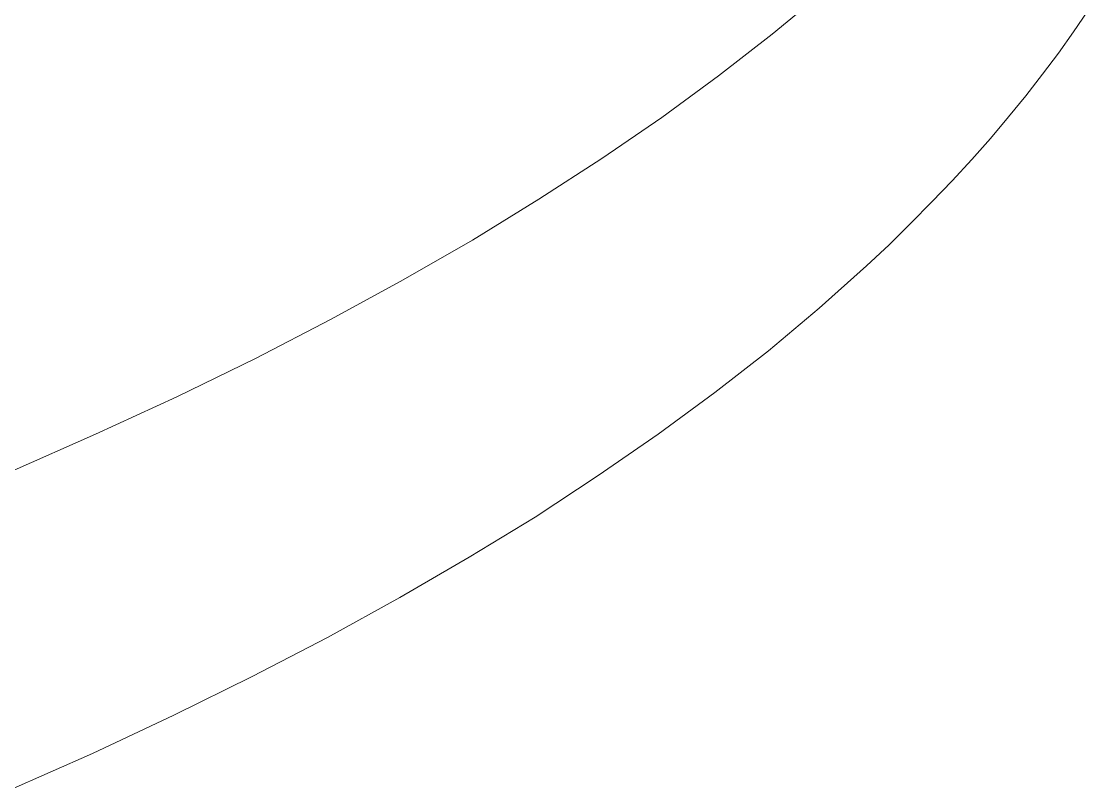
# Model space of a CAD drawing. Header units: inches. Extents: x 34 to 350, y 156 to 377.
# Drawn here: x 155.409 to 157.021, y 201.055 to 202.218 of the extents above; entities that cross this region are included whole.
import ezdxf

# ---------------------------------------------------------------- set-up
doc = ezdxf.new("R2010")
doc.units = ezdxf.units.IN
doc.header["$MEASUREMENT"] = 0
doc.layers.add('DIMS', color=7, linetype='Continuous')

# ---------------------------------------------------------------- blocks, each defined once
blk = doc.blocks.new('block 1735')
at = {"layer": 'DIMS', "color": 7, "lineweight": 18, "true_color": 0xffffff}
blk.add_lwpolyline([(155.3886, 201.0554), (155.5163, 201.1118)], dxfattribs=at)
blk = doc.blocks.new('block 1736')
at = {"layer": 'DIMS', "color": 7, "lineweight": 18, "true_color": 0xffffff}
blk.add_lwpolyline([(155.5163, 201.1118), (155.6394, 201.1693)], dxfattribs=at)
blk = doc.blocks.new('block 1737')
at = {"layer": 'DIMS', "color": 7, "lineweight": 18, "true_color": 0xffffff}
blk.add_lwpolyline([(155.6394, 201.1693), (155.7579, 201.228)], dxfattribs=at)
blk = doc.blocks.new('block 1738')
at = {"layer": 'DIMS', "color": 7, "lineweight": 18, "true_color": 0xffffff}
blk.add_lwpolyline([(155.7579, 201.228), (155.872, 201.2871)], dxfattribs=at)
blk = doc.blocks.new('block 1739')
at = {"layer": 'DIMS', "color": 7, "lineweight": 18, "true_color": 0xffffff}
blk.add_lwpolyline([(155.872, 201.2871), (155.9812, 201.3476)], dxfattribs=at)
blk = doc.blocks.new('block 1740')
at = {"layer": 'DIMS', "color": 7, "lineweight": 18, "true_color": 0xffffff}
blk.add_lwpolyline([(155.9812, 201.3476), (156.0859, 201.4082)], dxfattribs=at)
blk = doc.blocks.new('block 1741')
at = {"layer": 'DIMS', "color": 7, "lineweight": 18, "true_color": 0xffffff}
blk.add_lwpolyline([(156.0859, 201.4082), (156.1858, 201.469)], dxfattribs=at)
blk = doc.blocks.new('block 1742')
at = {"layer": 'DIMS', "color": 7, "lineweight": 18, "true_color": 0xffffff}
blk.add_lwpolyline([(156.1858, 201.469), (156.2811, 201.5317)], dxfattribs=at)
blk = doc.blocks.new('block 1743')
at = {"layer": 'DIMS', "color": 7, "lineweight": 18, "true_color": 0xffffff}
blk.add_lwpolyline([(156.2811, 201.5317), (156.3717, 201.5941)], dxfattribs=at)
blk = doc.blocks.new('block 1744')
at = {"layer": 'DIMS', "color": 7, "lineweight": 18, "true_color": 0xffffff}
blk.add_lwpolyline([(156.3717, 201.5941), (156.4573, 201.6571)], dxfattribs=at)
blk = doc.blocks.new('block 1745')
at = {"layer": 'DIMS', "color": 7, "lineweight": 18, "true_color": 0xffffff}
blk.add_lwpolyline([(156.4573, 201.6571), (156.5386, 201.7203)], dxfattribs=at)
blk = doc.blocks.new('block 1746')
at = {"layer": 'DIMS', "color": 7, "lineweight": 18, "true_color": 0xffffff}
blk.add_lwpolyline([(156.5386, 201.7203), (156.6149, 201.7846)], dxfattribs=at)
blk = doc.blocks.new('block 1747')
at = {"layer": 'DIMS', "color": 7, "lineweight": 18, "true_color": 0xffffff}
blk.add_lwpolyline([(156.6149, 201.7846), (156.6864, 201.8485)], dxfattribs=at)
blk = doc.blocks.new('block 1748')
at = {"layer": 'DIMS', "color": 7, "lineweight": 18, "true_color": 0xffffff}
blk.add_lwpolyline([(156.6864, 201.8485), (156.7207, 201.8805)], dxfattribs=at)
blk = doc.blocks.new('block 1749')
at = {"layer": 'DIMS', "color": 7, "lineweight": 18, "true_color": 0xffffff}
blk.add_lwpolyline([(156.7207, 201.8805), (156.7536, 201.9133)], dxfattribs=at)
blk = doc.blocks.new('block 1750')
at = {"layer": 'DIMS', "color": 7, "lineweight": 18, "true_color": 0xffffff}
blk.add_lwpolyline([(156.7536, 201.9133), (156.7854, 201.9453)], dxfattribs=at)
blk = doc.blocks.new('block 1751')
at = {"layer": 'DIMS', "color": 7, "lineweight": 18, "true_color": 0xffffff}
blk.add_lwpolyline([(156.7854, 201.9453), (156.8161, 201.9773)], dxfattribs=at)
blk = doc.blocks.new('block 1752')
at = {"layer": 'DIMS', "color": 7, "lineweight": 18, "true_color": 0xffffff}
blk.add_lwpolyline([(156.8161, 201.9773), (156.8456, 202.0092)], dxfattribs=at)
blk = doc.blocks.new('block 1753')
at = {"layer": 'DIMS', "color": 7, "lineweight": 18, "true_color": 0xffffff}
blk.add_lwpolyline([(156.8456, 202.0092), (156.8741, 202.0412)], dxfattribs=at)
blk = doc.blocks.new('block 1754')
at = {"layer": 'DIMS', "color": 7, "lineweight": 18, "true_color": 0xffffff}
blk.add_lwpolyline([(156.8741, 202.0412), (156.9012, 202.074)], dxfattribs=at)
blk = doc.blocks.new('block 1755')
at = {"layer": 'DIMS', "color": 7, "lineweight": 18, "true_color": 0xffffff}
blk.add_lwpolyline([(156.9012, 202.074), (156.9274, 202.1058)], dxfattribs=at)
blk = doc.blocks.new('block 1756')
at = {"layer": 'DIMS', "color": 7, "lineweight": 18, "true_color": 0xffffff}
blk.add_lwpolyline([(156.9274, 202.1058), (156.9525, 202.1382)], dxfattribs=at)
blk = doc.blocks.new('block 1757')
at = {"layer": 'DIMS', "color": 7, "lineweight": 18, "true_color": 0xffffff}
blk.add_lwpolyline([(156.9525, 202.1382), (156.9766, 202.1703)], dxfattribs=at)
blk = doc.blocks.new('block 1758')
at = {"layer": 'DIMS', "color": 7, "lineweight": 18, "true_color": 0xffffff}
blk.add_lwpolyline([(156.9766, 202.1703), (156.9994, 202.2023)], dxfattribs=at)
blk = doc.blocks.new('block 1759')
at = {"layer": 'DIMS', "color": 7, "lineweight": 18, "true_color": 0xffffff}
blk.add_lwpolyline([(156.9994, 202.2023), (157.0209, 202.2342)], dxfattribs=at)
blk = doc.blocks.new('block 1881')
at = {"layer": 'DIMS', "color": 7, "lineweight": 18, "true_color": 0xffffff}
blk.add_lwpolyline([(156.6206, 202.2621), (156.5441, 202.199)], dxfattribs=at)
blk = doc.blocks.new('block 1882')
at = {"layer": 'DIMS', "color": 7, "lineweight": 18, "true_color": 0xffffff}
blk.add_lwpolyline([(156.5441, 202.199), (156.463, 202.1358)], dxfattribs=at)
blk = doc.blocks.new('block 1883')
at = {"layer": 'DIMS', "color": 7, "lineweight": 18, "true_color": 0xffffff}
blk.add_lwpolyline([(156.463, 202.1358), (156.377, 202.0731)], dxfattribs=at)
blk = doc.blocks.new('block 1884')
at = {"layer": 'DIMS', "color": 7, "lineweight": 18, "true_color": 0xffffff}
blk.add_lwpolyline([(156.377, 202.0731), (156.2864, 202.0108)], dxfattribs=at)
blk = doc.blocks.new('block 1885')
at = {"layer": 'DIMS', "color": 7, "lineweight": 18, "true_color": 0xffffff}
blk.add_lwpolyline([(156.2864, 202.0108), (156.1912, 201.9493)], dxfattribs=at)
blk = doc.blocks.new('block 1886')
at = {"layer": 'DIMS', "color": 7, "lineweight": 18, "true_color": 0xffffff}
blk.add_lwpolyline([(156.1912, 201.9493), (156.0911, 201.8874)], dxfattribs=at)
blk = doc.blocks.new('block 1887')
at = {"layer": 'DIMS', "color": 7, "lineweight": 18, "true_color": 0xffffff}
blk.add_lwpolyline([(156.0911, 201.8874), (155.9863, 201.8275)], dxfattribs=at)
blk = doc.blocks.new('block 1888')
at = {"layer": 'DIMS', "color": 7, "lineweight": 18, "true_color": 0xffffff}
blk.add_lwpolyline([(155.9863, 201.8275), (155.8771, 201.7682)], dxfattribs=at)
blk = doc.blocks.new('block 1889')
at = {"layer": 'DIMS', "color": 7, "lineweight": 18, "true_color": 0xffffff}
blk.add_lwpolyline([(155.8771, 201.7682), (155.7628, 201.7088)], dxfattribs=at)
blk = doc.blocks.new('block 1890')
at = {"layer": 'DIMS', "color": 7, "lineweight": 18, "true_color": 0xffffff}
blk.add_lwpolyline([(155.7628, 201.7088), (155.6442, 201.6507)], dxfattribs=at)
blk = doc.blocks.new('block 1891')
at = {"layer": 'DIMS', "color": 7, "lineweight": 18, "true_color": 0xffffff}
blk.add_lwpolyline([(155.6442, 201.6507), (155.5211, 201.5941)], dxfattribs=at)
blk = doc.blocks.new('block 1892')
at = {"layer": 'DIMS', "color": 7, "lineweight": 18, "true_color": 0xffffff}
blk.add_lwpolyline([(155.5211, 201.5941), (155.3934, 201.5377)], dxfattribs=at)

msp = doc.modelspace()

# ---------------------------------------------------------------- block references
at = {"layer": 'DIMS'}
for name in ['block 1881', 'block 1759', 'block 1882', 'block 1758', 'block 1757', 'block 1883', 'block 1756', 'block 1755', 'block 1884', 'block 1754', 'block 1753', 'block 1885', 'block 1752', 'block 1751', 'block 1886', 'block 1750', 'block 1749', 'block 1887', 'block 1748', 'block 1747', 'block 1888', 'block 1746', 'block 1889', 'block 1890', 'block 1745', 'block 1744', 'block 1891', 'block 1892', 'block 1743', 'block 1742', 'block 1741', 'block 1740', 'block 1739', 'block 1738', 'block 1737', 'block 1736', 'block 1735']:
    msp.add_blockref(name, (0, 0), dxfattribs=at)

doc.saveas('drawing.dxf')
